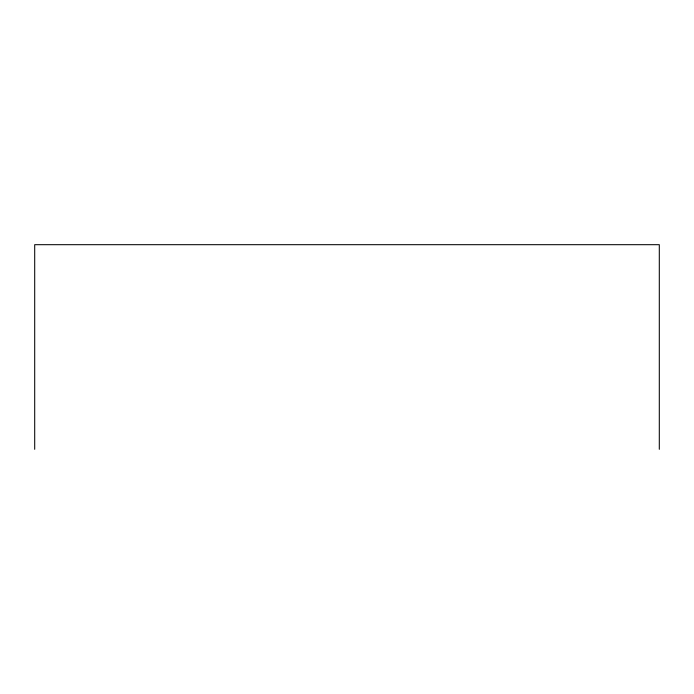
<?xml version="1.0" encoding="UTF-8"?>
<svg xmlns="http://www.w3.org/2000/svg" width="694" height="694" viewBox="0 0 694 694"><rect width="100%" height="100%" fill="white"/><g stroke="black" fill="none" stroke-linecap="round" stroke-linejoin="round"><path stroke-width="1.04" d="M659.3 449.313L659.3 244.687L34.7 244.687L34.7 449.313"/></g></svg>
